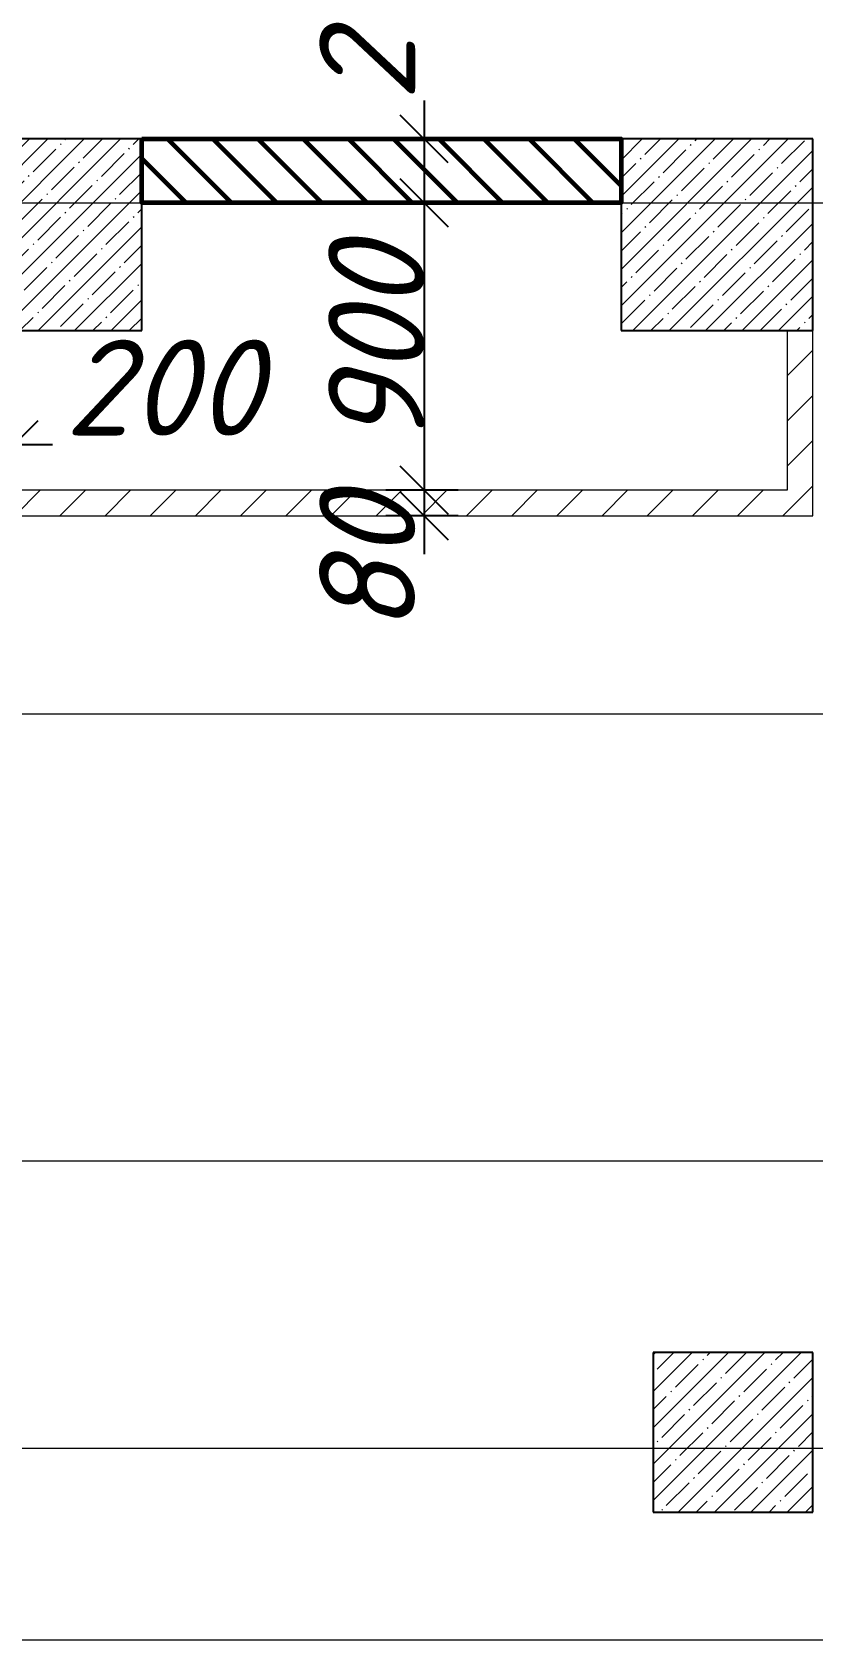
# Model space of a CAD drawing. Header units: millimetres. Extents: x 12986 to 523328, y -9759 to 30092.
# Drawn here: x 243414 to 245857, y 7734 to 12769 of the extents above; entities that cross this region are included whole.
import ezdxf

# ---------------------------------------------------------------- set-up
doc = ezdxf.new("R2010")
doc.units = ezdxf.units.MM
for name, color, linetype, lineweight in [('5) Блок ячеистый', 160, 'Continuous', 60), ('A-ANNO-DIMS', 7, 'Continuous', 9), ('A-WALL-FNSH-2', 7, 'Continuous', 5), ('A-WALL-PATT-3', 250, 'Continuous', 5), ('S-COLS', 7, 'Continuous', 9), ('S-COLS-1', 7, 'Continuous', 5), ('S-COLS-2', 7, 'Continuous', 25), ('Оси-1', 7, 'Continuous', 20)]:
    doc.layers.add(name, color=color, linetype=linetype, lineweight=lineweight)
doc.layers.add('A-WALL-FNSH-3', color=7, linetype='Continuous', lineweight=13, true_color=0x008000)
doc.styles.add('ISOCPEUR_I_2', font='isocpeui.ttf', dxfattribs={"height": 300})
doc.dimstyles.new('ISO-2_0_0_9К_СРЕДНИЙ', dxfattribs={"dimscale": 304.8, "dimtxt": 199.196235, "dimasz": 0.492126, "dimexe": 0.393701, "dimexo": 0, "dimgap": 0, "dimtad": 1, "dimdec": 0, "dimzin": 0, "dimdsep": 46, "dimtxsty": 'ISOCPEUR_I_2', "dimblk1": 'OBLIQUE', "dimblk2": 'OBLIQUE', "dimsah": 1, "dimcen": 0.09, "dimdle": 0.393701, "dimazin": 0, "dimtfac": 1, "dimtdec": 4, "dimtix": 1, "dimtmove": 2, "dimatfit": 3, "dimfxl": 1, "dimtvp": 1, "dimtolj": 1, "dimtzin": 0, "dimarcsym": 2})
doc.dimstyles.new('ISO-2_0_0_9К_СРЕДНИЙ_2', dxfattribs={"dimscale": 304.8, "dimtxt": 199.196235, "dimasz": 0.492126, "dimexe": 0.393701, "dimexo": 0, "dimgap": 0, "dimtad": 1, "dimdec": 0, "dimzin": 0, "dimdsep": 46, "dimtxsty": 'ISOCPEUR_I_2', "dimblk1": 'OBLIQUE', "dimblk2": 'OBLIQUE', "dimsah": 1, "dimcen": 0.09, "dimdle": 0.393701, "dimazin": 0, "dimtfac": 1, "dimtdec": 4, "dimtix": 1, "dimtmove": 0, "dimatfit": 3, "dimfxl": 1, "dimtvp": 1, "dimtolj": 1, "dimtzin": 0, "dimarcsym": 2})
pattern_1 = [(45, (239096.85, -2765.93), (-57.02463, 57.02463), []), (45, (239153.876, -2765.93), (-57.02463, 57.02463), [100.806, -20.161, 3.353, -16.808])]
pattern_2 = [(45, (239096.85, -2765.93), (-70.7107, 70.7107), [])]

# ---------------------------------------------------------------- blocks, each defined once
blk = doc.blocks.new('Колонна_Несущая_Прямоугольное сечение - 600х600-V37-АР1_1_Кладочный план 2 этажа')
at = {"layer": 'S-COLS-1'}
h = blk.add_hatch(dxfattribs=at)
h.set_pattern_fill('FP_53', color=256, style=0, pattern_type=2)
h.set_pattern_definition([(45, (-6460, -14900), (-57.02463, 57.02463), []), (45, (-6402.975, -14900), (-57.02463, 57.02463), [100.806, -20.161, 3.353, -16.808])])
h.paths.add_polyline_path([(-300, -300), (300, -300), (300, 300), (-300, 300)], flags=0)
at = {"layer": 'S-COLS-2'}
for p, q in [((300, 300), (-300, 300)), ((-300, 300), (-300, -300)), ((300, -300), (300, 300)), ((-300, -300), (300, -300))]:
    blk.add_line(p, q, dxfattribs=at)
blk = doc.blocks.new('_Oblique')
at = {"color": 0, "linetype": 'ByBlock', "lineweight": -2}
blk.add_line((-0.5, -0.5), (0.5, 0.5), dxfattribs=at)
blk = doc.blocks.new('*D2441')
at = {"layer": 'A-ANNO-DIMS', "color": 0, "lineweight": -2, "transparency": 16777216}
for p, q in [((243156.9, 11583.6), (243156.9, 11357.5)), ((243356.9, 11583.6), (243356.9, 11357.5)), ((243036.9, 11477.5), (243476.9, 11477.5))]:
    blk.add_line(p, q, dxfattribs=at)
at = {"layer": 'Defpoints', "color": 0, "transparency": 16777216}
for p in [(243156.9, 11583.6), (243356.9, 11583.6), (243356.9, 11477.5)]:
    blk.add_point(p, dxfattribs=at)
at = {"layer": 'A-ANNO-DIMS', "color": 0, "lineweight": -2, "transparency": 16777216, "xscale": 150, "yscale": 150, "zscale": 150, "rotation": 180}
blk.add_blockref('_Oblique', (243156.9, 11477.5), dxfattribs=at)
at = {"layer": 'A-ANNO-DIMS', "color": 0, "lineweight": -2, "transparency": 16777216, "xscale": 150, "yscale": 150, "zscale": 150}
blk.add_blockref('_Oblique', (243356.9, 11477.5), dxfattribs=at)
at = {"layer": 'A-ANNO-DIMS', "color": 0, "transparency": 16777216, "insert": (243514.9, 11805.5), "char_height": 300, "width": 455.087, "attachment_point": 1, "line_spacing_factor": 1.149209, "style": 'ISOCPEUR_I_2'}
blk.add_mtext('\\A1;200', dxfattribs=at)
blk = doc.blocks.new('*D2442')
at = {"layer": 'A-ANNO-DIMS', "color": 0, "lineweight": -2, "transparency": 16777216}
for p, q in [((244640.2, 12554.1), (244640.2, 12114.1)), ((244746.3, 12434.1), (244520.2, 12434.1)), ((244746.3, 12234.1), (244520.2, 12234.1))]:
    blk.add_line(p, q, dxfattribs=at)
at = {"layer": 'Defpoints', "color": 0, "transparency": 16777216}
for p in [(244746.3, 12434.1), (244640.2, 12234.1), (244746.3, 12234.1)]:
    blk.add_point(p, dxfattribs=at)
at = {"layer": 'A-ANNO-DIMS', "color": 0, "lineweight": -2, "transparency": 16777216, "xscale": 150, "yscale": 150, "zscale": 150}
for p, rotation in [((244640.2, 12434.1), 90), ((244640.2, 12234.1), 270)]:
    blk.add_blockref('_Oblique', p, dxfattribs=dict(at, rotation=rotation))
at = {"layer": 'A-ANNO-DIMS', "color": 0, "transparency": 16777216, "insert": (244312.3, 12551.7), "char_height": 300, "width": 455.087, "attachment_point": 1, "rotation": 90, "line_spacing_factor": 1.149209, "style": 'ISOCPEUR_I_2'}
blk.add_mtext('\\A1;200', dxfattribs=at)
blk = doc.blocks.new('*D2443')
at = {"layer": 'A-ANNO-DIMS', "color": 0, "lineweight": -2, "transparency": 16777216}
for p, q in [((244640.2, 12354.1), (244640.2, 11214.1)), ((244746.3, 12234.1), (244520.2, 12234.1)), ((244746.3, 11334.1), (244520.2, 11334.1))]:
    blk.add_line(p, q, dxfattribs=at)
at = {"layer": 'Defpoints', "color": 0, "transparency": 16777216}
for p in [(244746.3, 12234.1), (244640.2, 11334.1), (244746.3, 11334.1)]:
    blk.add_point(p, dxfattribs=at)
at = {"layer": 'A-ANNO-DIMS', "color": 0, "lineweight": -2, "transparency": 16777216, "xscale": 150, "yscale": 150, "zscale": 150}
for p, rotation in [((244640.2, 12234.1), 90), ((244640.2, 11334.1), 270)]:
    blk.add_blockref('_Oblique', p, dxfattribs=dict(at, rotation=rotation))
at = {"layer": 'A-ANNO-DIMS', "color": 0, "transparency": 16777216, "insert": (244490.2, 11784.1), "char_height": 300, "width": 455.087, "attachment_point": 5, "rotation": 90, "style": 'ISOCPEUR_I_2'}
blk.add_mtext('\\A1;900', dxfattribs=at)
blk = doc.blocks.new('*D2444')
at = {"layer": 'A-ANNO-DIMS', "color": 0, "lineweight": -2, "transparency": 16777216}
for p, q in [((244640.2, 11454.1), (244640.2, 11134.1)), ((244746.3, 11334.1), (244520.2, 11334.1)), ((244746.3, 11254.1), (244520.2, 11254.1))]:
    blk.add_line(p, q, dxfattribs=at)
at = {"layer": 'Defpoints', "color": 0, "transparency": 16777216}
for p in [(244746.3, 11334.1), (244640.2, 11254.1), (244746.3, 11254.1)]:
    blk.add_point(p, dxfattribs=at)
at = {"layer": 'A-ANNO-DIMS', "color": 0, "lineweight": -2, "transparency": 16777216, "xscale": 150, "yscale": 150, "zscale": 150}
for p, rotation in [((244640.2, 11334.1), 90), ((244640.2, 11254.1), 270)]:
    blk.add_blockref('_Oblique', p, dxfattribs=dict(at, rotation=rotation))
at = {"layer": 'A-ANNO-DIMS', "color": 0, "transparency": 16777216, "insert": (244312.3, 10885.5), "char_height": 300, "width": 303.391, "attachment_point": 1, "rotation": 90, "line_spacing_factor": 1.149209, "style": 'ISOCPEUR_I_2'}
blk.add_mtext('\\A1;80', dxfattribs=at)

msp = doc.modelspace()

# ---------------------------------------------------------------- hatches: boundary and pattern name
at = {"layer": '5) Блок ячеистый'}
h = msp.add_hatch(dxfattribs=at)
h.set_pattern_fill('FP_22', color=256, style=0, pattern_type=2)
h.set_pattern_definition([(135, (239096.85, -2765.93), (-70.7107, -70.7107), [])])
h.paths.add_polyline_path([(243756.85081, 12234.0673), (245256.85092, 12234.0673), (245256.85092, 12434.0673), (243756.85081, 12434.0673)], flags=0)
at = {"layer": 'A-WALL-PATT-3'}
h = msp.add_hatch(dxfattribs=at)
h.set_pattern_fill('FP_24', color=256, style=0, pattern_type=2)
h.set_pattern_definition(pattern_2)
h.paths.add_polyline_path([(245856.85092, 11334.0673), (245856.85092, 11834.0673), (245776.85092, 11834.0673), (245776.85092, 11334.0673)], flags=0)
h = msp.add_hatch(dxfattribs=at)
h.set_pattern_fill('FP_24', color=256, style=0, pattern_type=2)
h.set_pattern_definition(pattern_2)
h.paths.add_polyline_path([(245856.85092, 11254.0673), (245856.85092, 11334.0673), (243356.85081, 11334.0673), (243356.85081, 11254.0673), (243594.03831, 11254.0673)], flags=0)
at = {"layer": 'S-COLS-1'}
h = msp.add_hatch(dxfattribs=at)
h.set_pattern_fill('FP_7', color=256, style=0, pattern_type=2)
h.set_pattern_definition(pattern_1)
h.paths.add_polyline_path([(243594.03831, 11834.0673), (243756.85081, 11834.0673), (243756.85081, 12434.0673), (243156.85081, 12434.0673), (243156.85081, 11834.0673)], flags=0)
h = msp.add_hatch(dxfattribs=at)
h.set_pattern_fill('FP_7', color=256, style=0, pattern_type=2)
h.set_pattern_definition(pattern_1)
h.paths.add_polyline_path([(245356.85091, 8134.0673), (245856.85091, 8134.0673), (245856.85091, 8634.0673), (245356.85091, 8634.0673)], flags=0)

# ---------------------------------------------------------------- linework, layer by layer
at = {"layer": '5) Блок ячеистый'}
msp.add_lwpolyline([(243756.85081, 12434.0673), (245256.85092, 12434.0673), (245256.85092, 12234.0673), (243756.85081, 12234.0673)], close=True, dxfattribs=at)
at = {"layer": 'A-WALL-FNSH-2'}
for p, q in [((245256.85092, 12434.0673), (243756.85081, 12434.0673)), ((243756.85081, 12434.0673), (243756.85081, 12234.0673)), ((243756.85081, 12234.0673), (245256.85092, 12234.0673))]:
    msp.add_line(p, q, dxfattribs=at)
at = {"layer": 'A-WALL-FNSH-3'}
for p, q in [((245776.85092, 11834.0673), (245776.85092, 11334.0673)), ((245856.85092, 11254.0673), (245856.85092, 11834.0673)), ((245776.85092, 11334.0673), (243356.85081, 11334.0673)), ((243356.85081, 11254.0673), (245856.85092, 11254.0673))]:
    msp.add_line(p, q, dxfattribs=at)
at = {"layer": 'S-COLS-2'}
for p, q in [((243756.85081, 12434.0673), (243156.85081, 12434.0673)), ((243756.85081, 11834.0673), (243756.85081, 12434.0673)), ((243156.85081, 11834.0673), (243756.85081, 11834.0673)), ((245856.85091, 8634.0673), (245356.85091, 8634.0673)), ((245356.85091, 8634.0673), (245356.85091, 8134.0673)), ((245856.85091, 8134.0673), (245856.85091, 8634.0673)), ((245356.85091, 8134.0673), (245856.85091, 8134.0673))]:
    msp.add_line(p, q, dxfattribs=at)
at = {"layer": 'Оси-1'}
for p, q in [((234936.85079, 12234.0673), (365048.47884, 12234.0673)), ((234936.85079, 10634.0673), (365048.47884, 10634.0673)), ((234936.85079, 9234.0673), (365048.47884, 9234.0673)), ((234936.85079, 8334.0673), (365048.47884, 8334.0673)), ((234936.85079, 7734.0673), (365048.47884, 7734.0673))]:
    msp.add_line(p, q, dxfattribs=at)

# ---------------------------------------------------------------- block references
at = {"layer": 'S-COLS'}
msp.add_blockref('Колонна_Несущая_Прямоугольное сечение - 600х600-V37-АР1_1_Кладочный план 2 этажа', (245556.85092, 12134.0673), dxfattribs=at)

# ---------------------------------------------------------------- dimensions: what is measured, and where the dimension line sits
at = {"layer": 'A-ANNO-DIMS'}
for base, p1, p2, override, picture, middle in [((244640.2118, 12234.0673), (244746.27782, 12434.0673), (244746.27782, 12234.0673), {"dimpost": '<>', "dimfxl": 200}, '*D2442', (244512.25399, 12779.27023)), ((244640.2118, 11254.0673), (244746.27782, 11334.0673), (244746.27782, 11254.0673), {"dimpost": '<>', "dimfxl": 80}, '*D2444', (244512.25399, 11037.17785))]:
    dim = msp.add_linear_dim(base=base, p1=p1, p2=p2, angle=90, dimstyle='ISO-2_0_0_9К_СРЕДНИЙ', override=override, dxfattribs=at)
    dim.commit()
    dim.dimension.update_dxf_attribs({"geometry": picture, "text_midpoint": middle, "dimtype": 160, "text_rotation": 90})
dim = msp.add_linear_dim(base=(244640.2118, 11334.0673), p1=(244746.27782, 12234.0673), p2=(244746.27782, 11334.0673), angle=90, dimstyle='ISO-2_0_0_9К_СРЕДНИЙ_2', override={"dimpost": '<>', "dimfxl": 900}, dxfattribs=at)
dim.commit()
dim.dimension.update_dxf_attribs({"geometry": '*D2443', "text_midpoint": (244490.2118, 11784.0673)})
dim = msp.add_linear_dim(base=(243356.85081, 11477.53907), p1=(243156.85081, 11583.60508), p2=(243356.85081, 11583.60508), dimstyle='ISO-2_0_0_9К_СРЕДНИЙ', override={"dimpost": '<>', "dimfxl": 200}, dxfattribs=at)
dim.commit()
dim.dimension.update_dxf_attribs({"geometry": '*D2441', "text_midpoint": (243742.4642, 11605.49688), "dimtype": 160})

doc.saveas('drawing.dxf')
